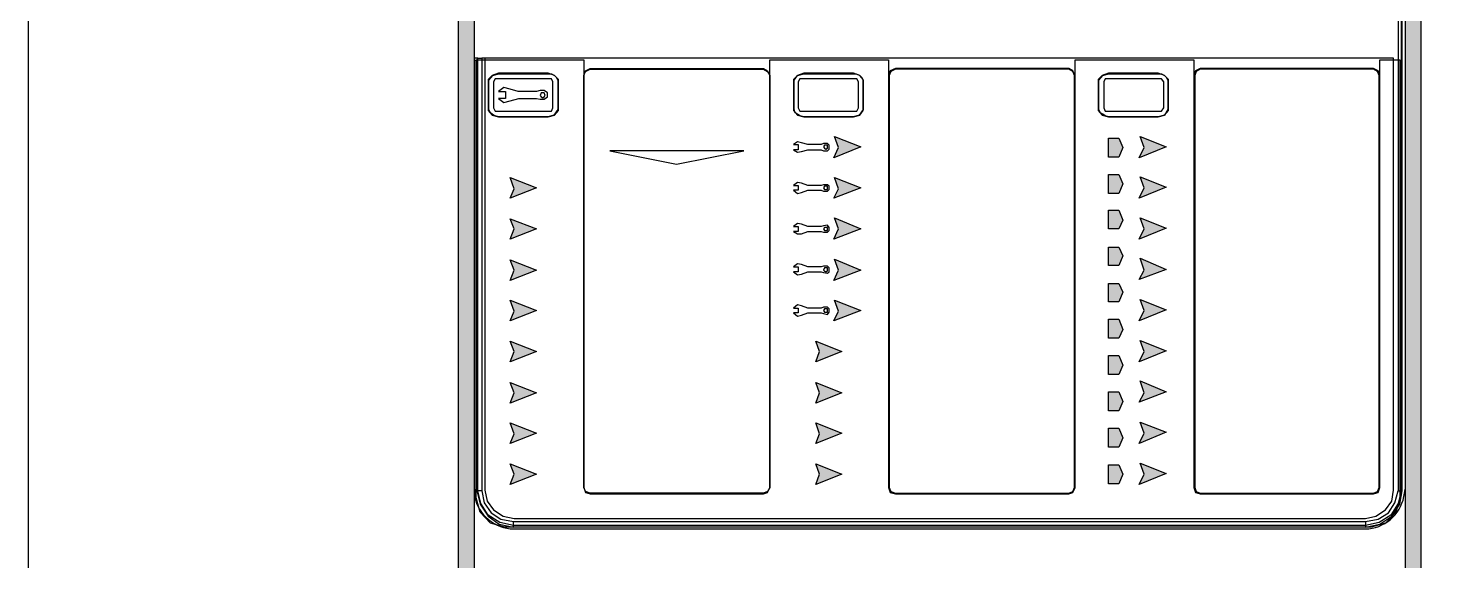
# Model space of a CAD drawing. Extents: x 0 to 760, y -27 to 732.
# Drawn here: x 225 to 280.3, y 22.5 to 43.3 of the extents above; entities that cross this region are included whole.
import ezdxf
from ezdxf.enums import TextEntityAlignment as Align

# ---------------------------------------------------------------- set-up
doc = ezdxf.new("R2010")
doc.units = 0
doc.header["$MEASUREMENT"] = 0

# ---------------------------------------------------------------- blocks, each defined once
blk = doc.blocks.new('RISER LOC')
at = {"linetype": 'Continuous', "lineweight": -2}
for points in [[(-9.676, 39.005), (-9.275, 39.005), (-9.121, 38.635), (-9.275, 38.265), (-9.676, 38.265)], [(-9.676, 37.586), (-9.275, 37.586), (-9.121, 37.216), (-9.275, 36.846), (-9.676, 36.846)], [(-9.676, 36.199), (-9.275, 36.199), (-9.121, 35.798), (-9.275, 35.459), (-9.676, 35.459)], [(-9.676, 34.749), (-9.275, 34.749), (-9.121, 34.41), (-9.275, 34.04), (-9.676, 34.04)], [(-9.676, 33.331), (-9.275, 33.331), (-9.121, 32.992), (-9.275, 32.622), (-9.676, 32.622)], [(-9.676, 31.943), (-9.275, 31.943), (-9.121, 31.542), (-9.275, 31.203), (-9.676, 31.203)], [(-9.676, 30.525), (-9.275, 30.525), (-9.121, 30.155), (-9.275, 29.785), (-9.676, 29.785)], [(-9.676, 29.106), (-9.275, 29.106), (-9.121, 28.736), (-9.275, 28.366), (-9.676, 28.366)], [(-9.676, 27.688), (-9.275, 27.688), (-9.121, 27.318), (-9.275, 26.948), (-9.676, 26.948)], [(-9.676, 26.269), (-9.275, 26.269), (-9.121, 25.899), (-9.275, 25.529), (-9.676, 25.529)]]:
    blk.add_hatch(color=7, dxfattribs=at).paths.add_polyline_path(points)
at = {"color": 0, "linetype": 'Continuous', "lineweight": -2}
blk.add_lwpolyline([(51.766, 0), (-51.766, 0), (-51.766, 118.116), (51.766, 118.116)], close=True, dxfattribs=at)
at = {"color": 7, "linetype": 'Continuous', "lineweight": -2}
for points in [[(0.623, 17.711), (1.949, 18.236), (2.504, 19.592), (2.504, 76.256), (1.949, 77.582), (0.623, 78.106), (-33.143, 78.106), (-34.469, 77.582), (-35.024, 76.256), (-35.024, 19.592), (-34.469, 18.236), (-33.143, 17.711)], [(-33.143, 18.328), (-34.037, 18.698), (-34.376, 19.592), (-34.376, 76.256), (-34.037, 77.119), (-33.143, 77.489), (0.623, 77.489), (1.487, 77.119), (1.888, 76.256), (1.888, 19.592), (1.487, 18.698), (0.623, 18.328)], [(-33.575, 39.868), (-33.698, 39.93), (-33.76, 39.992), (-33.821, 40.115), (-33.821, 41.256), (-33.667, 41.441), (-33.451, 41.503), (-31.509, 41.503), (-31.385, 41.503), (-31.262, 41.441), (-31.2, 41.379), (-31.139, 41.256), (-31.139, 40.115), (-31.293, 39.899), (-31.509, 39.837), (-33.451, 39.837), (-31.509, 39.837), (-31.262, 39.899), (-31.108, 40.084), (-31.108, 41.287), (-31.262, 41.441), (-31.509, 41.533), (-33.451, 41.533), (-33.698, 41.441), (-33.852, 41.287), (-33.852, 40.084), (-33.698, 39.899), (-33.451, 39.837)], [(-21.702, 39.868), (-21.795, 39.93), (-21.888, 39.992), (-21.918, 40.115), (-21.918, 41.256), (-21.795, 41.441), (-21.548, 41.503), (-19.606, 41.503), (-19.513, 41.503), (-19.359, 41.441), (-19.297, 41.379), (-19.236, 41.256), (-19.236, 40.115), (-19.39, 39.899), (-19.606, 39.837), (-21.548, 39.837), (-19.606, 39.837), (-19.359, 39.899), (-19.236, 40.084), (-19.236, 41.287), (-19.359, 41.441), (-19.606, 41.533), (-21.548, 41.533), (-21.795, 41.441), (-21.949, 41.287), (-21.949, 40.084), (-21.795, 39.899), (-21.548, 39.837)], [(-11.002, 41.441), (-11.064, 41.595), (-11.218, 41.688), (-17.971, 41.688), (-18.156, 41.595), (-18.218, 41.441), (-18.218, 25.375), (-18.156, 25.221), (-17.971, 25.159), (-11.218, 25.159), (-11.064, 25.221), (-11.002, 25.375)], [(-10.046, 41.256), (-9.892, 41.441), (-9.676, 41.503), (-7.733, 41.503), (-7.61, 41.503), (-7.487, 41.441), (-7.425, 41.379), (-7.363, 41.256), (-7.363, 40.115), (-7.487, 39.899), (-7.733, 39.837), (-7.487, 39.899), (-7.333, 40.084), (-7.333, 41.287), (-7.487, 41.441), (-7.733, 41.533), (-9.676, 41.533), (-9.923, 41.441), (-10.077, 41.287), (-10.077, 40.084), (-9.923, 39.899), (-9.676, 39.837), (-7.733, 39.837), (-9.676, 39.837), (-9.8, 39.868), (-9.892, 39.93), (-9.985, 39.992), (-10.046, 40.115)], [(0.654, 25.159), (0.808, 25.221), (0.87, 25.375), (0.87, 41.441), (0.808, 41.595), (0.654, 41.688), (-6.099, 41.688), (-6.253, 41.595), (-6.315, 41.441), (-6.315, 25.375), (-6.253, 25.221), (-6.099, 25.159)], [(-33.451, 41.318), (-33.575, 41.318), (-33.636, 41.194), (-33.636, 40.177), (-33.575, 40.053), (-33.451, 40.053), (-31.509, 40.053), (-31.385, 40.053), (-31.324, 40.177), (-31.324, 41.194), (-31.385, 41.318), (-31.509, 41.318)], [(-31.971, 40.547), (-31.817, 40.516), (-31.663, 40.516), (-31.539, 40.608), (-31.539, 40.762), (-31.663, 40.855), (-31.817, 40.855), (-31.971, 40.824), (-32.68, 40.824), (-32.989, 40.917), (-33.235, 40.978), (-33.451, 40.824), (-33.174, 40.824), (-33.174, 40.547), (-33.451, 40.547), (-33.235, 40.392), (-32.989, 40.454), (-32.65, 40.547)], [(-21.548, 41.318), (-21.702, 41.318), (-21.764, 41.194), (-21.764, 40.177), (-21.702, 40.053), (-21.548, 40.053), (-19.606, 40.053), (-19.482, 40.053), (-19.421, 40.177), (-19.421, 41.194), (-19.482, 41.318), (-19.606, 41.318)], [(-9.861, 40.177), (-9.8, 40.053), (-9.676, 40.053), (-7.733, 40.053), (-7.61, 40.053), (-7.518, 40.177), (-7.518, 41.194), (-7.61, 41.318), (-7.733, 41.318), (-9.676, 41.318), (-9.8, 41.318), (-9.861, 41.194)], [(-31.632, 40.67), (-31.663, 40.762), (-31.786, 40.762), (-31.817, 40.67), (-31.786, 40.608), (-31.724, 40.577), (-31.663, 40.608)], [(-20.87, 38.542), (-20.777, 38.511), (-20.623, 38.511), (-20.562, 38.573), (-20.562, 38.727), (-20.623, 38.789), (-20.777, 38.789), (-20.87, 38.758), (-21.394, 38.758), (-21.641, 38.82), (-21.795, 38.851), (-21.949, 38.758), (-21.764, 38.758), (-21.764, 38.542), (-21.949, 38.542), (-21.795, 38.45), (-21.641, 38.481), (-21.394, 38.542)], [(-20.623, 38.666), (-20.623, 38.727), (-20.747, 38.727), (-20.777, 38.666), (-20.747, 38.604), (-20.685, 38.573), (-20.623, 38.604)], [(-20.346, 39.066), (-19.328, 38.666), (-20.377, 38.234), (-20.191, 38.635)], [(-9.676, 39.005), (-9.275, 39.005), (-9.121, 38.635), (-9.275, 38.265), (-9.676, 38.265)], [(-8.443, 39.066), (-7.425, 38.666), (-8.474, 38.234), (-8.288, 38.635)], [(-23.892, 38.511), (-29.103, 38.511), (-26.513, 37.987)], [(-32.989, 37.463), (-31.971, 37.062), (-32.989, 36.661), (-32.835, 37.031)], [(-20.87, 36.97), (-20.777, 36.939), (-20.623, 36.939), (-20.562, 37), (-20.562, 37.124), (-20.623, 37.185), (-20.777, 37.185), (-20.87, 37.155), (-21.394, 37.155), (-21.641, 37.247), (-21.795, 37.278), (-21.949, 37.155), (-21.764, 37.155), (-21.764, 36.97), (-21.949, 36.97), (-21.795, 36.846), (-21.641, 36.877), (-21.394, 36.97)], [(-20.623, 37.062), (-20.623, 37.124), (-20.747, 37.124), (-20.777, 37.062), (-20.747, 37), (-20.623, 37)], [(-20.346, 37.463), (-19.328, 37.062), (-20.377, 36.661), (-20.191, 37.031)], [(-9.676, 37.586), (-9.275, 37.586), (-9.121, 37.216), (-9.275, 36.846), (-9.676, 36.846)], [(-8.443, 37.494), (-7.425, 37.093), (-8.474, 36.661), (-8.288, 37.062)], [(-9.676, 36.199), (-9.275, 36.199), (-9.121, 35.798), (-9.275, 35.459), (-9.676, 35.459)], [(-32.989, 35.859), (-31.971, 35.459), (-32.989, 35.058), (-32.835, 35.459)], [(-20.87, 35.366), (-20.777, 35.335), (-20.623, 35.335), (-20.562, 35.397), (-20.562, 35.52), (-20.623, 35.613), (-20.777, 35.582), (-20.87, 35.551), (-21.394, 35.551), (-21.641, 35.644), (-21.795, 35.674), (-21.949, 35.551), (-21.764, 35.551), (-21.764, 35.366), (-21.949, 35.366), (-21.795, 35.274), (-21.641, 35.274), (-21.394, 35.366)], [(-20.623, 35.459), (-20.623, 35.52), (-20.747, 35.52), (-20.777, 35.459), (-20.747, 35.397), (-20.623, 35.397)], [(-20.346, 35.89), (-19.328, 35.459), (-20.377, 35.058), (-20.191, 35.459)], [(-8.443, 35.89), (-7.425, 35.489), (-8.474, 35.058), (-8.288, 35.459)], [(-9.676, 34.749), (-9.275, 34.749), (-9.121, 34.41), (-9.275, 34.04), (-9.676, 34.04)], [(-8.443, 34.318), (-7.425, 33.886), (-8.474, 33.485), (-8.288, 33.855)], [(-32.989, 34.256), (-31.971, 33.855), (-32.989, 33.454), (-32.835, 33.855)], [(-20.87, 33.793), (-20.777, 33.762), (-20.623, 33.732), (-20.562, 33.793), (-20.562, 33.948), (-20.623, 34.009), (-20.777, 34.009), (-20.87, 33.978), (-21.394, 33.978), (-21.641, 34.071), (-21.795, 34.102), (-21.949, 33.978), (-21.764, 33.978), (-21.764, 33.793), (-21.949, 33.793), (-21.795, 33.67), (-21.641, 33.701), (-21.394, 33.793)], [(-20.623, 33.855), (-20.623, 33.948), (-20.747, 33.948), (-20.777, 33.855), (-20.747, 33.824), (-20.685, 33.793), (-20.623, 33.824)], [(-20.346, 34.287), (-19.328, 33.855), (-20.377, 33.454), (-20.191, 33.855)], [(-9.676, 33.331), (-9.275, 33.331), (-9.121, 32.992), (-9.275, 32.622), (-9.676, 32.622)], [(-32.989, 32.683), (-31.971, 32.282), (-32.989, 31.881), (-32.835, 32.251)], [(-20.346, 32.683), (-19.328, 32.282), (-20.377, 31.881), (-20.191, 32.251)], [(-8.443, 32.714), (-7.425, 32.313), (-8.474, 31.881), (-8.288, 32.282)], [(-20.87, 32.19), (-20.777, 32.159), (-20.623, 32.128), (-20.562, 32.221), (-20.562, 32.344), (-20.623, 32.406), (-20.777, 32.406), (-20.87, 32.375), (-21.394, 32.375), (-21.641, 32.467), (-21.795, 32.498), (-21.949, 32.375), (-21.764, 32.375), (-21.764, 32.19), (-21.949, 32.19), (-21.795, 32.066), (-21.641, 32.097), (-21.394, 32.19)], [(-20.623, 32.282), (-20.623, 32.344), (-20.747, 32.344), (-20.777, 32.282), (-20.747, 32.221), (-20.623, 32.221)], [(-9.676, 31.943), (-9.275, 31.943), (-9.121, 31.542), (-9.275, 31.203), (-9.676, 31.203)], [(-32.989, 31.08), (-31.971, 30.679), (-32.989, 30.278), (-32.835, 30.679)], [(-21.086, 31.08), (-20.068, 30.679), (-21.086, 30.278), (-20.932, 30.679)], [(-8.443, 31.111), (-7.425, 30.71), (-8.474, 30.278), (-8.288, 30.679)], [(-9.676, 30.525), (-9.275, 30.525), (-9.121, 30.155), (-9.275, 29.785), (-9.676, 29.785)], [(-32.989, 29.476), (-31.971, 29.075), (-32.989, 28.674), (-32.835, 29.075)], [(-21.086, 29.476), (-20.068, 29.075), (-21.086, 28.674), (-20.932, 29.075)], [(-8.443, 29.538), (-7.425, 29.106), (-8.474, 28.705), (-8.288, 29.075)], [(-9.676, 29.106), (-9.275, 29.106), (-9.121, 28.736), (-9.275, 28.366), (-9.676, 28.366)], [(-32.989, 27.904), (-31.971, 27.503), (-32.989, 27.102), (-32.835, 27.472)], [(-21.086, 27.904), (-20.068, 27.503), (-21.086, 27.102), (-20.932, 27.472)], [(-9.676, 27.688), (-9.275, 27.688), (-9.121, 27.318), (-9.275, 26.948), (-9.676, 26.948)], [(-8.443, 27.934), (-7.425, 27.533), (-8.474, 27.102), (-8.288, 27.503)], [(-32.989, 26.3), (-31.971, 25.899), (-32.989, 25.498), (-32.835, 25.899)], [(-21.086, 26.3), (-20.068, 25.899), (-21.086, 25.498), (-20.932, 25.899)], [(-9.676, 26.269), (-9.275, 26.269), (-9.121, 25.899), (-9.275, 25.529), (-9.676, 25.529)], [(-8.443, 26.331), (-7.425, 25.93), (-8.474, 25.498), (-8.288, 25.899)], [(-22.874, 25.375), (-22.967, 25.221), (-23.121, 25.159), (-29.874, 25.159), (-30.059, 25.221), (-30.121, 25.375), (-30.059, 25.19), (-29.874, 25.128), (-23.121, 25.128), (-22.967, 25.19)], [(0.346, 24.049), (0.346, 23.833), (-32.865, 23.833), (-32.865, 24.049)]]:
    blk.add_lwpolyline(points, close=True, dxfattribs=at)
for points in [[(1.733, 75.978), (1.733, 25.252), (1.61, 24.758), (1.333, 24.296), (0.87, 24.018), (0.346, 23.895), (-32.865, 23.895), (-33.39, 24.018), (-33.852, 24.296), (-34.13, 24.758), (-34.253, 25.252), (-34.253, 42.119), (-34.376, 42.119)], [(1.764, 75.978), (1.61, 75.978), (1.61, 43.538), (1.61, 42.428), (1.61, 25.252), (1.764, 25.252), (1.764, 75.978), (1.672, 76.502), (1.363, 76.965), (0.901, 77.273), (0.346, 77.397)], [(-34.284, 42.027), (-34.253, 42.119), (-34.161, 42.119), (-34.099, 42.119), (-34.099, 25.252), (-34.284, 25.252), (-34.284, 42.027), (-34.376, 42.027)], [(-30.121, 41.441), (-30.059, 41.626), (-29.874, 41.718), (-23.121, 41.718), (-22.967, 41.626), (-22.874, 41.441), (-22.874, 25.375), (-22.874, 42.058), (-18.249, 42.058), (-18.249, 25.375), (-18.187, 25.19), (-17.971, 25.128), (-11.218, 25.128), (-11.064, 25.19), (-10.971, 25.375), (-10.971, 42.058), (-6.346, 42.058), (-6.346, 25.375), (-6.284, 25.19), (-6.099, 25.128), (0.654, 25.128), (0.839, 25.19), (0.901, 25.375), (0.901, 42.058), (1.672, 42.058), (1.672, 24.974), (1.518, 24.419), (1.117, 23.987), (0.562, 23.833), (-33.205, 23.833), (-33.76, 23.987), (-34.161, 24.419), (-34.315, 24.974), (-34.315, 42.058), (-30.121, 42.058), (-30.121, 25.375), (-30.121, 41.441), (-30.059, 41.595), (-29.874, 41.688), (-23.121, 41.688), (-22.967, 41.595), (-22.874, 41.441)], [(-33.976, 42.119), (-33.976, 25.282), (-33.883, 24.851), (-33.636, 24.511), (-33.266, 24.265), (-32.835, 24.172), (0.346, 24.172), (0.747, 24.265), (1.117, 24.511), (1.363, 24.851), (1.425, 25.282), (1.425, 42.119), (0.716, 42.119), (-34.099, 42.119)], [(-10.971, 41.441), (-11.064, 41.626), (-11.218, 41.718), (-17.971, 41.718), (-18.187, 41.626), (-18.249, 41.441)], [(0.901, 41.441), (0.839, 41.626), (0.654, 41.718), (-6.099, 41.718), (-6.284, 41.626), (-6.346, 41.441)], [(-34.376, 25.313), (-34.376, 25.159)], [(-34.284, 25.252), (-34.161, 24.727), (-33.852, 24.265), (-33.42, 23.956), (-32.865, 23.833)], [(-34.099, 25.252), (-34.006, 24.789), (-33.729, 24.388), (-33.359, 24.141), (-32.865, 24.049)], [(0.346, 23.833), (0.901, 23.956), (1.363, 24.265), (1.672, 24.727), (1.764, 25.252)], [(0.346, 24.049), (0.839, 24.141), (1.24, 24.388), (1.487, 24.789), (1.61, 25.252)]]:
    blk.add_lwpolyline(points, dxfattribs=at)
blk.add_lwpolyline([(-32.989, 23.771), (-32.835, 23.771), (0.284, 23.771), (0.469, 23.771, 0.351534), (1.857, 25.159), (1.888, 25.313)], format="xyb", dxfattribs=at)
blk.add_open_spline([(-34.376, 25.159), (-34.353, 24.433), (-33.683, 23.846), (-32.989, 23.771)], degree=3, dxfattribs=at)
for points in [[(-35.024, 76.256), (-35.024, 19.592), (-34.376, 19.592)], [(-35.024, 76.256), (-34.376, 76.256), (-34.376, 19.592)], [(1.888, 76.256), (1.888, 19.592), (2.504, 19.592)], [(1.888, 76.256), (2.504, 76.256), (2.504, 19.592)], [(-20.346, 39.066), (-19.328, 38.666), (-20.191, 38.635), (-20.377, 38.234)], [(-8.443, 39.066), (-7.425, 38.666), (-8.288, 38.635), (-8.474, 38.234)], [(-32.989, 37.463), (-31.971, 37.062), (-32.835, 37.031), (-32.989, 36.661)], [(-20.346, 37.463), (-19.328, 37.062), (-20.191, 37.031), (-20.377, 36.661)], [(-8.443, 37.494), (-7.425, 37.093), (-8.288, 37.062), (-8.474, 36.661)], [(-32.989, 35.859), (-31.971, 35.459), (-32.835, 35.459), (-32.989, 35.058)], [(-20.346, 35.89), (-19.328, 35.459), (-20.191, 35.459), (-20.377, 35.058)], [(-8.443, 35.89), (-7.425, 35.489), (-8.288, 35.459), (-8.474, 35.058)], [(-8.443, 34.318), (-7.425, 33.886), (-8.288, 33.855), (-8.474, 33.485)], [(-32.989, 34.256), (-31.971, 33.855), (-32.835, 33.855), (-32.989, 33.454)], [(-20.346, 34.287), (-19.328, 33.855), (-20.191, 33.855), (-20.377, 33.454)], [(-32.989, 32.683), (-31.971, 32.282), (-32.835, 32.251), (-32.989, 31.881)], [(-20.346, 32.683), (-19.328, 32.282), (-20.191, 32.251), (-20.377, 31.881)], [(-8.443, 32.714), (-7.425, 32.313), (-8.288, 32.282), (-8.474, 31.881)], [(-32.989, 31.08), (-31.971, 30.679), (-32.835, 30.679), (-32.989, 30.278)], [(-21.086, 31.08), (-20.068, 30.679), (-20.932, 30.679), (-21.086, 30.278)], [(-8.443, 31.111), (-7.425, 30.71), (-8.288, 30.679), (-8.474, 30.278)], [(-32.989, 29.476), (-31.971, 29.075), (-32.835, 29.075), (-32.989, 28.674)], [(-21.086, 29.476), (-20.068, 29.075), (-20.932, 29.075), (-21.086, 28.674)], [(-8.443, 29.538), (-7.425, 29.106), (-8.288, 29.075), (-8.474, 28.705)], [(-32.989, 27.904), (-31.971, 27.503), (-32.835, 27.472), (-32.989, 27.102)], [(-21.086, 27.904), (-20.068, 27.503), (-20.932, 27.472), (-21.086, 27.102)], [(-8.443, 27.934), (-7.425, 27.533), (-8.288, 27.503), (-8.474, 27.102)], [(-32.989, 26.3), (-31.971, 25.899), (-32.835, 25.899), (-32.989, 25.498)], [(-21.086, 26.3), (-20.068, 25.899), (-20.932, 25.899), (-21.086, 25.498)], [(-8.443, 26.331), (-7.425, 25.93), (-8.288, 25.899), (-8.474, 25.498)], [(-34.376, 25.282), (-34.346, 25.282), (-34.376, 25.313), (-34.346, 25.313)]]:
    blk.add_solid(points, dxfattribs=at)
at = {"color": 0, "lineweight": 30, "flags": 104}
blk.add_attdef('DeviceAttributes', text='', height=9, dxfattribs=at).set_placement((56.266, 4.5), align=Align.TOP_LEFT)

msp = doc.modelspace()

# ---------------------------------------------------------------- block references
msp.add_blockref('RISER LOC', (276.766, 0))

doc.saveas('drawing.dxf')
